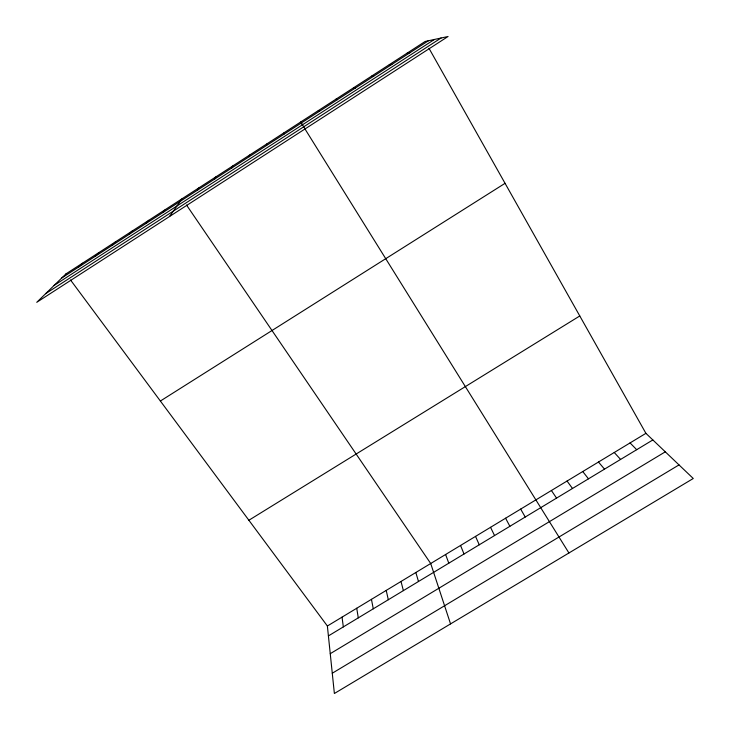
<?xml version="1.0" encoding="UTF-8"?>
<svg xmlns="http://www.w3.org/2000/svg" width="730" height="730" viewBox="0 0 730 730"><rect width="100%" height="100%" fill="white"/><g stroke="black" fill="none" stroke-linecap="round" stroke-linejoin="round"><path stroke-width="1.09" d="M266.496 145.525L266.578 144.075M249.176 156.731L249.605 155.052M231.894 167.909L232.688 166.002M214.666 179.06L215.806 176.925M197.483 190.174L198.98 187.811M169.442 216.564L182.199 198.669M163.274 212.311L165.454 209.501M146.237 223.325L148.765 220.305M129.246 234.321L132.121 231.072M112.301 245.28L115.522 241.822M95.411 256.212L98.961 252.534M78.557 267.107L82.453 263.211M61.758 277.975L428.437 40.761M54.12 285.421L434.414 39.456M45.634 293.67L441.066 38.015M160.372 401.026L505.06 183.321M248.875 520.253L579.784 315.962M327.378 626.002L645.913 433.337L693.263 478.497L334.376 693.5L327.378 626.002L70.518 279.973M328.409 635.912L652.848 439.944M330.252 653.688L665.304 451.824M332.269 673.233L679.01 464.91M407.203 53.08L410.114 52.615M389.318 64.651L391.846 64.432M371.488 76.194L373.632 76.212M353.703 87.7L355.464 87.965M335.973 99.171L337.36 99.681M318.289 110.613L319.302 111.362M630.063 442.918L636.697 449.698M614.249 452.49L620.582 459.435M598.481 462.026L604.513 469.135M582.75 471.543L588.48 478.816M567.055 481.033L572.493 488.48M186.506 205.002L430.709 563.505L450.547 623.904M551.405 490.505L556.552 498.106M305.103 128.891L300.66 122.019L301.828 123.899M568.926 552.984L304.748 128.589M520.663 509.093L525.235 517.023M428.984 48.29L645.913 433.337M505.589 518.218L509.878 526.303M490.542 527.315L494.548 535.555M475.531 536.395L479.263 544.79M460.557 545.456L464.015 554.006M445.61 554.49L448.795 563.195M415.845 572.493L418.482 581.509M401.016 581.472L403.38 590.625M283.596 133.061L283.879 134.284M386.216 590.415L388.314 599.731M371.451 599.348L373.276 608.811M356.733 608.254L358.284 617.863M342.041 617.142L343.328 626.897M65.983 273.869L36.737 302.329L448.065 36.5L425.143 41.473L65.983 273.869"/></g></svg>
